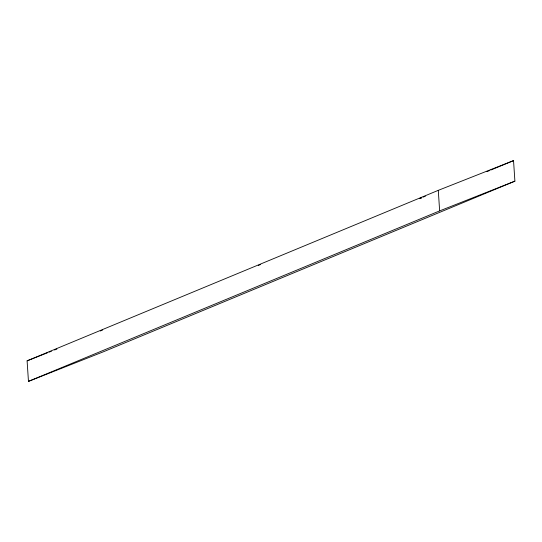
<?xml version="1.0" encoding="UTF-8"?>
<svg xmlns="http://www.w3.org/2000/svg" width="542" height="542" viewBox="0 0 542 542"><rect width="100%" height="100%" fill="white"/><g stroke="black" fill="none" stroke-linecap="round" stroke-linejoin="round"><path stroke-width="0.81" d="M27.1 360.837L438.282 190.344L513.538 160.615L514.9 181.163L103.718 351.656L28.462 381.385L27.1 360.837L47.479 352.788M486.96 171.631L489.304 170.662M490.862 170.012L513.538 160.615M28.462 381.385L439.643 210.892L514.9 181.163M421.649 197.728L419.379 198.67A18.638 6.402 -3.8 0 1 421.568 197.871M258.331 265.451L260.6 264.51M423.166 197.105L425.362 196.211M100.284 330.993L102.485 330.092M49.051 352.164L51.402 351.236M54.539 349.997L56.89 349.068M438.282 190.344L439.643 210.892"/></g></svg>
